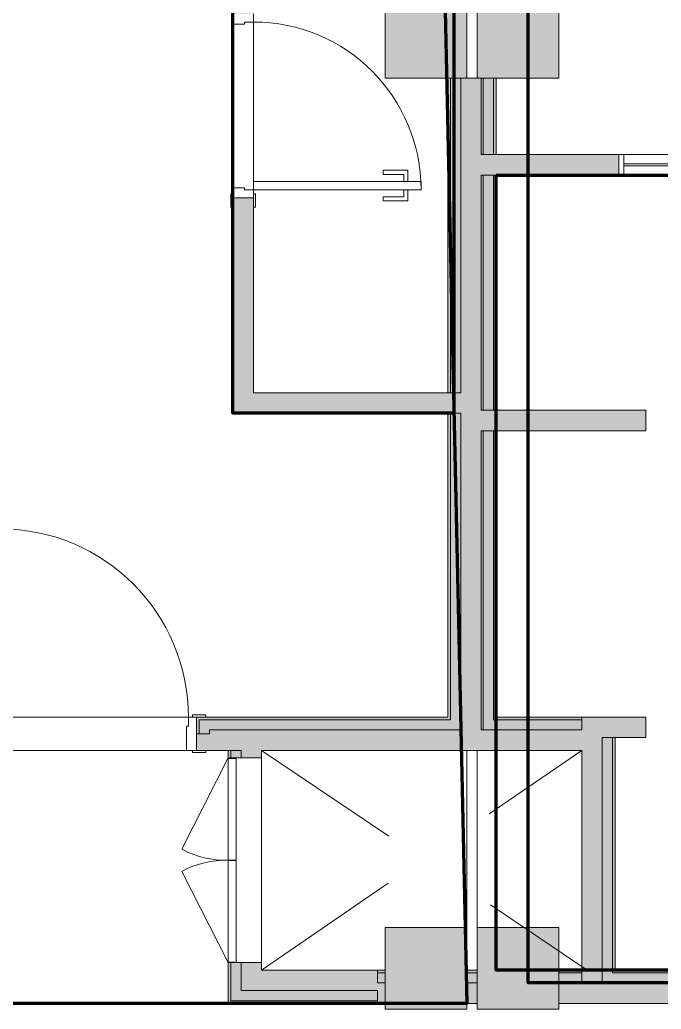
# Model space of a CAD drawing. Header units: metres. Extents: x -227.9 to -140, y 38 to 92.1.
# Drawn here: x -208.509 to -205.374, y 78.286 to 83.124 of the extents above; entities that cross this region are included whole.
import ezdxf

# ---------------------------------------------------------------- set-up
doc = ezdxf.new("R2010")
doc.units = ezdxf.units.M
doc.linetypes.add('JIS_02_0.7', pattern=[1.35, 0.75, -0.6])
doc.layers.add('A-DETL', color=94, linetype='Continuous', lineweight=5, true_color=0x00a600)
doc.layers.add('A-DETL-MBND', color=9, linetype='Continuous', lineweight=5, true_color=0xc0c0c0)
for name, color, linetype, lineweight in [('A-DOOR', 7, 'Continuous', 5), ('A-GLAZ', 7, 'Continuous', 5), ('A-WALL', 7, 'Continuous', 5), ('A-WALL-PATT', 7, 'Continuous', 13), ('I-WALL', 7, 'Continuous', 5), ('S-COLS', 7, 'Continuous', 5)]:
    doc.layers.add(name, color=color, linetype=linetype, lineweight=lineweight)
doc.layers.add('Chambre', color=40, linetype='Continuous')
doc.layers.add('SDB', color=230, linetype='Continuous')

msp = doc.modelspace()

# ---------------------------------------------------------------- hatches: boundary and pattern name
at = {"layer": 'A-WALL-PATT', "lineweight": 5, "true_color": 0xaaaaaa}
h = msp.add_hatch(color=253, dxfattribs=at)
h.paths.add_polyline_path([(-206.2435, 79.6517), (-206.2435, 81.1147), (-206.2535, 81.1147), (-206.2535, 79.6517)])
h.paths.add_polyline_path([(-206.2435, 81.2147), (-206.2435, 82.3647), (-206.2535, 82.3647), (-206.2535, 81.2147)])
h.paths.add_polyline_path([(-206.2535, 82.4647), (-206.2435, 82.4647), (-206.2435, 82.8385), (-206.2535, 82.8385)])
at = {"layer": 'I-WALL', "true_color": 0xaaaaaa}
h = msp.add_hatch(color=253, dxfattribs=at)
h.paths.add_polyline_path([(-207.3668, 81.1998), (-207.3668, 82.2529), (-207.4668, 82.2529), (-207.4668, 81.1998), (-207.4168, 81.1998)])
h.paths.add_polyline_path([(-207.4668, 83.1529), (-207.3668, 83.1529), (-207.3668, 83.9979), (-207.4668, 83.9979), (-207.4668, 83.1979)])
h = msp.add_hatch(color=253, dxfattribs=at)
h.paths.add_polyline_path([(-206.4165, 79.7147), (-206.4035, 79.7147), (-206.4035, 81.1998), (-206.4165, 81.1998), (-206.4165, 79.9311)])
h.paths.add_polyline_path([(-206.4165, 81.2998), (-206.4035, 81.2998), (-206.4035, 82.8385), (-206.4165, 82.8385), (-206.4165, 82.0743)])
h = msp.add_hatch(color=253, dxfattribs=at)
h.paths.add_polyline_path([(-206.4035, 79.7017), (-206.3535, 79.7017), (-206.3535, 81.1998), (-206.4035, 81.1998), (-206.4035, 79.7147)])
h.paths.add_polyline_path([(-206.3535, 81.2998), (-206.3535, 82.8385), (-206.4035, 82.8385), (-206.4035, 81.2998)])
for points in [[(-206.2747, 79.6517), (-206.2535, 79.6517), (-206.2535, 82.8385), (-206.3535, 82.8385), (-206.3535, 79.6517)], [(-206.1805, 82.3647), (-205.5805, 82.3647), (-205.5805, 82.4647), (-206.2535, 82.4647), (-206.2535, 82.3647), (-206.1935, 82.3647)], [(-206.4035, 81.1998), (-206.3535, 81.1998), (-206.3535, 81.2998), (-207.3668, 81.2998), (-207.3668, 81.1998), (-206.4165, 81.1998)], [(-205.4485, 81.1147), (-205.4485, 81.2147), (-206.2535, 81.2147), (-206.2535, 81.1147), (-205.4524, 81.1147)], [(-205.4494, 79.6147), (-205.4494, 79.7147), (-205.7618, 79.7147), (-205.7618, 79.6147), (-205.4524, 79.6147)], [(-205.7618, 78.4147), (-205.6618, 78.4147), (-205.6618, 79.6147), (-205.7618, 79.6147), (-205.7618, 78.4647)], [(-205.6118, 78.4647), (-205.6118, 79.6147), (-205.6618, 79.6147), (-205.6618, 78.4647)], [(-205.5988, 78.4777), (-205.5988, 79.6147), (-205.6118, 79.6147), (-205.6118, 78.4777)], [(-206.7598, 78.3777), (-206.7598, 78.4777), (-207.3273, 78.4777), (-207.3273, 78.3777), (-207.0969, 78.3777)], [(-206.7598, 78.3277), (-206.7598, 78.3777), (-207.4273, 78.3777), (-207.4273, 78.3277), (-207.0969, 78.3277)], [(-206.7598, 78.3147), (-206.7598, 78.3277), (-207.4773, 78.3277), (-207.4773, 78.3147), (-207.0969, 78.3147)]]:
    msp.add_hatch(color=253, dxfattribs=at).paths.add_polyline_path(points)
h = msp.add_hatch(color=253, dxfattribs=at)
h.paths.add_polyline_path([(-206.2435, 79.7017), (-206.1935, 79.7017), (-206.1935, 81.1147), (-206.2435, 81.1147), (-206.2435, 79.7147)])
h.paths.add_polyline_path([(-206.2435, 81.2147), (-206.1935, 81.2147), (-206.1935, 82.3647), (-206.2435, 82.3647), (-206.2435, 82.0743)])
h.paths.add_polyline_path([(-206.1935, 82.4647), (-206.1935, 82.8385), (-206.2435, 82.8385), (-206.2435, 82.4647)])
h = msp.add_hatch(color=253, dxfattribs=at)
h.paths.add_polyline_path([(-206.1805, 79.7147), (-206.1805, 81.1147), (-206.1935, 81.1147), (-206.1935, 79.7147)])
h.paths.add_polyline_path([(-206.1805, 81.2147), (-206.1805, 82.3647), (-206.1935, 82.3647), (-206.1935, 81.2147)])
h.paths.add_polyline_path([(-206.1805, 82.4647), (-206.1805, 82.8385), (-206.1935, 82.8385), (-206.1935, 82.4647)])
h = msp.add_hatch(color=253, dxfattribs=at)
h.paths.add_polyline_path([(-207.6314, 79.6332), (-207.6314, 79.7017), (-206.4035, 79.7017), (-206.4035, 79.7147), (-207.6444, 79.7147), (-207.6444, 79.6332)])
h.paths.add_polyline_path([(-208.6574, 79.6332), (-208.6444, 79.6332), (-208.6444, 79.7147), (-208.6894, 79.7147), (-208.6894, 79.7017), (-208.6574, 79.7017), (-208.6574, 79.6708)])
h.paths.add_polyline_path([(-206.1935, 79.7017), (-205.7618, 79.7017), (-205.7618, 79.7147), (-206.1935, 79.7147)])
h = msp.add_hatch(color=253, dxfattribs=at)
h.paths.add_polyline_path([(-208.6574, 79.6332), (-208.6574, 79.7017), (-208.6894, 79.7017), (-208.6894, 79.6332)])
h.paths.add_polyline_path([(-207.5814, 79.6332), (-207.5814, 79.6517), (-206.3535, 79.6517), (-206.3535, 79.7017), (-207.6314, 79.7017), (-207.6314, 79.6332)])
h.paths.add_polyline_path([(-205.7618, 79.6517), (-205.7618, 79.7017), (-206.2435, 79.7017), (-206.2435, 79.6517)])
h = msp.add_hatch(color=253, dxfattribs=at)
h.paths.add_polyline_path([(-207.0969, 79.5517), (-205.7618, 79.5517), (-205.7618, 79.6517), (-207.5814, 79.6517), (-207.5814, 79.6332), (-207.6444, 79.6332), (-207.6444, 79.5517), (-207.3273, 79.5517)])
h.paths.add_polyline_path([(-208.6894, 79.5517), (-208.6444, 79.5517), (-208.6444, 79.6332), (-208.6894, 79.6332)])
h = msp.add_hatch(color=253, dxfattribs=at)
h.paths.add_polyline_path([(-207.4773, 78.3147), (-207.4773, 78.5147), (-207.4903, 78.5147), (-207.4903, 78.3147)])
h.paths.add_polyline_path([(-207.4903, 79.5147), (-207.4773, 79.5147), (-207.4773, 79.5517), (-207.4903, 79.5517)])
h = msp.add_hatch(color=253, dxfattribs=at)
h.paths.add_polyline_path([(-207.4273, 78.3277), (-207.4273, 78.5147), (-207.4773, 78.5147), (-207.4773, 78.3277)])
h.paths.add_polyline_path([(-207.4773, 79.5147), (-207.4273, 79.5147), (-207.4273, 79.5517), (-207.4773, 79.5517)])
h = msp.add_hatch(color=253, dxfattribs=at)
h.paths.add_polyline_path([(-207.4273, 78.3777), (-207.3273, 78.3777), (-207.3273, 78.5147), (-207.4273, 78.5147)])
h.paths.add_polyline_path([(-207.4273, 79.5147), (-207.3273, 79.5147), (-207.3273, 79.5517), (-207.4273, 79.5517)])
h = msp.add_hatch(color=253, dxfattribs=at)
h.paths.add_polyline_path([(-171.3521, 78.3962), (-171.3391, 78.3962), (-171.3391, 78.4647), (-170.1521, 78.4647), (-170.1521, 78.4777), (-171.3521, 78.4777), (-171.3521, 78.4338)])
h.paths.add_polyline_path([(-172.3651, 78.3962), (-172.3521, 78.3962), (-172.3521, 78.4777), (-172.4049, 78.4777), (-172.4049, 78.4647), (-172.3651, 78.4647), (-172.3651, 78.4338)])
h.paths.add_polyline_path([(-185.8691, 78.3962), (-185.8561, 78.3962), (-185.8561, 78.4647), (-184.2821, 78.4647), (-184.2821, 78.3962), (-184.2691, 78.3962), (-184.2691, 78.4777), (-185.8691, 78.4777), (-185.8691, 78.4338)])
h.paths.add_polyline_path([(-178.3691, 78.3962), (-178.3691, 78.4777), (-178.4262, 78.4777), (-178.4262, 78.4647), (-178.3821, 78.4647), (-178.3821, 78.3962)])
h.paths.add_polyline_path([(-183.2561, 78.3962), (-183.2561, 78.4647), (-183.2022, 78.4647), (-183.2022, 78.4777), (-183.2691, 78.4777), (-183.2691, 78.3962)])
h.paths.add_polyline_path([(-177.3691, 78.3962), (-177.3561, 78.3962), (-177.3561, 78.4647), (-176.6741, 78.4647), (-176.6741, 78.4777), (-177.3691, 78.4777), (-177.3691, 78.4338)])
h.paths.add_polyline_path([(-186.8691, 78.3962), (-186.8691, 78.4777), (-186.9314, 78.4777), (-186.9314, 78.4647), (-186.8821, 78.4647), (-186.8821, 78.3962)])
h.paths.add_polyline_path([(-195.3691, 78.3962), (-195.3691, 78.4777), (-195.4314, 78.4777), (-195.4314, 78.4647), (-195.3821, 78.4647), (-195.3821, 78.3962)])
h.paths.add_polyline_path([(-191.7691, 78.3962), (-191.7561, 78.3962), (-191.7561, 78.4647), (-191.7074, 78.4647), (-191.7074, 78.4777), (-191.7691, 78.4777), (-191.7691, 78.4338)])
h.paths.add_polyline_path([(-192.7821, 78.3962), (-192.7691, 78.3962), (-192.7691, 78.4777), (-194.3691, 78.4777), (-194.3691, 78.3962), (-194.3561, 78.3962), (-194.3561, 78.4647), (-192.7821, 78.4647), (-192.7821, 78.4338)])
h.paths.add_polyline_path([(-203.8671, 78.3962), (-203.8671, 78.4777), (-203.9305, 78.4777), (-203.9305, 78.4647), (-203.8801, 78.4647), (-203.8801, 78.3962)])
h.paths.add_polyline_path([(-201.2711, 78.3962), (-201.2711, 78.4777), (-202.8671, 78.4777), (-202.8671, 78.3962), (-202.8541, 78.3962), (-202.8541, 78.4647), (-201.2841, 78.4647), (-201.2841, 78.3962)])
h.paths.add_polyline_path([(-200.2581, 78.3962), (-200.2581, 78.4647), (-200.2074, 78.4647), (-200.2074, 78.4777), (-200.2711, 78.4777), (-200.2711, 78.3962)])
h.paths.add_polyline_path([(-172.5611, 78.4647), (-172.5049, 78.4647), (-172.5049, 78.4777), (-173.8554, 78.4777), (-173.8554, 78.4647)])
h.paths.add_polyline_path([(-173.9554, 78.4647), (-173.9554, 78.4777), (-174.8341, 78.4777), (-174.8341, 78.4647), (-174.2056, 78.4647)])
h.paths.add_polyline_path([(-176.4641, 78.4647), (-176.2585, 78.4647), (-176.2585, 78.4777), (-176.4641, 78.4777)])
h.paths.add_polyline_path([(-175.2585, 78.4647), (-174.9841, 78.4647), (-174.9841, 78.4777), (-175.2585, 78.4777)])
h.paths.add_polyline_path([(-181.3171, 78.4647), (-181.3171, 78.4777), (-181.5014, 78.4777), (-181.5014, 78.4647)])
h.paths.add_polyline_path([(-178.5762, 78.4647), (-178.5762, 78.4777), (-179.9829, 78.4777), (-179.9829, 78.4647), (-179.1393, 78.4647)])
h.paths.add_polyline_path([(-182.4285, 78.4647), (-181.6514, 78.4647), (-181.6514, 78.4777), (-183.0522, 78.4777), (-183.0522, 78.4647)])
h.paths.add_polyline_path([(-180.1329, 78.4647), (-180.1329, 78.4777), (-180.3171, 78.4777), (-180.3171, 78.4647)])
h.paths.add_polyline_path([(-187.0814, 78.4647), (-187.0814, 78.4777), (-188.4874, 78.4777), (-188.4874, 78.4647), (-187.3622, 78.4647)])
h.paths.add_polyline_path([(-188.6374, 78.4647), (-188.6374, 78.4777), (-188.8219, 78.4777), (-188.8219, 78.4647)])
h.paths.add_polyline_path([(-189.8219, 78.4647), (-189.8219, 78.4777), (-190.0064, 78.4777), (-190.0064, 78.4647)])
h.paths.add_polyline_path([(-191.5574, 78.4647), (-190.1564, 78.4647), (-190.1564, 78.4777), (-191.5574, 78.4777)])
h.paths.add_polyline_path([(-198.506, 78.4647), (-198.3192, 78.4647), (-198.3192, 78.4777), (-198.506, 78.4777)])
h.paths.add_polyline_path([(-197.1324, 78.4647), (-197.1324, 78.4777), (-197.3192, 78.4777), (-197.3192, 78.4647), (-197.2295, 78.4647)])
h.paths.add_polyline_path([(-198.656, 78.4647), (-198.656, 78.4777), (-200.0574, 78.4777), (-200.0574, 78.4647), (-198.8741, 78.4647)])
h.paths.add_polyline_path([(-196.9824, 78.4647), (-195.5814, 78.4647), (-195.5814, 78.4777), (-196.9824, 78.4777)])
h.paths.add_polyline_path([(-204.0805, 78.4647), (-204.0805, 78.4777), (-205.6118, 78.4777), (-205.6118, 78.4647), (-204.6301, 78.4647)])
h.paths.add_polyline_path([(-205.8735, 78.4647), (-205.7618, 78.4647), (-205.7618, 78.4777), (-205.8735, 78.4777), (-205.8735, 78.4762)])
h.paths.add_polyline_path([(-206.2747, 78.4647), (-206.2735, 78.4647), (-206.2747, 78.4777), (-206.3235, 78.4777), (-206.3235, 78.4647)])
h.paths.add_polyline_path([(-206.7598, 78.4647), (-206.7235, 78.4651), (-206.7235, 78.4777), (-206.7598, 78.4777)])
h = msp.add_hatch(color=253, dxfattribs=at)
h.paths.add_polyline_path([(-172.3651, 78.3962), (-172.3651, 78.4647), (-172.4049, 78.4647), (-172.4049, 78.3962)])
h.paths.add_polyline_path([(-171.3391, 78.3962), (-171.2891, 78.3962), (-171.2891, 78.4147), (-170.1391, 78.4147), (-170.1391, 78.4647), (-171.3391, 78.4647)])
h.paths.add_polyline_path([(-183.2061, 78.3962), (-183.2061, 78.4147), (-183.2022, 78.4147), (-183.2022, 78.4647), (-183.2561, 78.4647), (-183.2561, 78.3962)])
h.paths.add_polyline_path([(-185.8561, 78.3962), (-185.8061, 78.3962), (-185.8061, 78.4147), (-184.3321, 78.4147), (-184.3321, 78.3962), (-184.2821, 78.3962), (-184.2821, 78.4647), (-185.8561, 78.4647)])
h.paths.add_polyline_path([(-178.4262, 78.3962), (-178.3821, 78.3962), (-178.3821, 78.4647), (-178.4262, 78.4647), (-178.4262, 78.4147)])
h.paths.add_polyline_path([(-177.3061, 78.3962), (-177.3061, 78.4147), (-176.6241, 78.4147), (-176.6241, 78.4647), (-177.3561, 78.4647), (-177.3561, 78.3962)])
h.paths.add_polyline_path([(-186.9314, 78.3962), (-186.8821, 78.3962), (-186.8821, 78.4647), (-186.9314, 78.4647), (-186.9314, 78.4147)])
h.paths.add_polyline_path([(-191.7561, 78.3962), (-191.7074, 78.3962), (-191.7074, 78.4647), (-191.7561, 78.4647)])
h.paths.add_polyline_path([(-195.3821, 78.3962), (-195.3821, 78.4647), (-195.4314, 78.4647), (-195.4314, 78.3962)])
h.paths.add_polyline_path([(-194.3561, 78.3962), (-194.3061, 78.3962), (-194.3061, 78.4147), (-192.8321, 78.4147), (-192.8321, 78.3962), (-192.7821, 78.3962), (-192.7821, 78.4647), (-194.3561, 78.4647)])
h.paths.add_polyline_path([(-200.2581, 78.3962), (-200.2081, 78.3962), (-200.2074, 78.4647), (-200.2581, 78.4647)])
h.paths.add_polyline_path([(-203.8801, 78.3962), (-203.8801, 78.4647), (-203.9305, 78.4647), (-203.9301, 78.3962)])
h.paths.add_polyline_path([(-202.8541, 78.3962), (-202.8041, 78.3962), (-202.8041, 78.4147), (-201.3341, 78.4147), (-201.3341, 78.3962), (-201.2841, 78.3962), (-201.2841, 78.4647), (-202.8541, 78.4647)])
h.paths.add_polyline_path([(-172.5611, 78.4147), (-172.5049, 78.4147), (-172.5049, 78.4647), (-173.8554, 78.4647), (-173.8554, 78.4147)])
h.paths.add_polyline_path([(-173.9554, 78.4147), (-173.9554, 78.4647), (-174.8841, 78.4647), (-174.8841, 78.4147), (-174.2056, 78.4147)])
h.paths.add_polyline_path([(-176.5141, 78.4147), (-176.2585, 78.4147), (-176.2585, 78.4647), (-176.5141, 78.4647)])
h.paths.add_polyline_path([(-174.9841, 78.4147), (-174.9841, 78.4647), (-175.2585, 78.4647), (-175.2585, 78.4147)])
h.paths.add_polyline_path([(-183.0522, 78.4147), (-181.6014, 78.4147), (-181.6014, 78.4647), (-183.0522, 78.4647)])
h.paths.add_polyline_path([(-181.3171, 78.4147), (-181.3171, 78.4647), (-181.5014, 78.4647), (-181.5014, 78.4147)])
h.paths.add_polyline_path([(-178.5762, 78.4147), (-178.5762, 78.4647), (-180.0329, 78.4647), (-180.0329, 78.4147), (-179.1393, 78.4147)])
h.paths.add_polyline_path([(-180.3171, 78.4147), (-180.1329, 78.4147), (-180.1329, 78.4647), (-180.3171, 78.4647)])
h.paths.add_polyline_path([(-188.5374, 78.4147), (-187.0814, 78.4147), (-187.0814, 78.4647), (-188.5374, 78.4647)])
h.paths.add_polyline_path([(-188.8219, 78.4147), (-188.6374, 78.4147), (-188.6374, 78.4647), (-188.8219, 78.4647)])
h.paths.add_polyline_path([(-191.5574, 78.4147), (-190.1064, 78.4147), (-190.1064, 78.4647), (-191.5574, 78.4647)])
h.paths.add_polyline_path([(-189.8219, 78.4147), (-189.8219, 78.4647), (-190.0064, 78.4647), (-190.0064, 78.4147)])
h.paths.add_polyline_path([(-197.1324, 78.4147), (-197.1324, 78.4647), (-197.3192, 78.4647), (-197.3192, 78.4147), (-197.2295, 78.4147)])
h.paths.add_polyline_path([(-198.606, 78.4147), (-198.606, 78.4647), (-200.0574, 78.4647), (-200.0574, 78.4147), (-198.8741, 78.4147)])
h.paths.add_polyline_path([(-198.506, 78.4147), (-198.3192, 78.4147), (-198.3192, 78.4647), (-198.506, 78.4647)])
h.paths.add_polyline_path([(-195.5814, 78.4147), (-195.5814, 78.4647), (-197.0324, 78.4647), (-197.0324, 78.4147), (-195.585, 78.4147)])
h.paths.add_polyline_path([(-204.0805, 78.4147), (-204.0805, 78.4647), (-205.6618, 78.4647), (-205.6618, 78.4147), (-204.6301, 78.4147)])
h.paths.add_polyline_path([(-206.7598, 78.4147), (-206.7235, 78.4147), (-206.7235, 78.4647), (-206.7598, 78.4647)])
h.paths.add_polyline_path([(-205.7618, 78.4147), (-205.7618, 78.4647), (-205.8735, 78.4647), (-205.8735, 78.4147)])
h.paths.add_polyline_path([(-206.3235, 78.4147), (-206.2735, 78.4147), (-206.2747, 78.4647), (-206.3235, 78.4647), (-206.3235, 78.4365)])
h = msp.add_hatch(color=253, dxfattribs=at)
h.paths.add_polyline_path([(-170.1521, 78.3147), (-170.0891, 78.3147), (-170.0891, 78.4147), (-171.2891, 78.4147), (-171.2891, 78.3962), (-171.3521, 78.3962), (-171.3521, 78.3147), (-170.9165, 78.3147)])
h.paths.add_polyline_path([(-172.5611, 78.3147), (-172.3521, 78.3147), (-172.3521, 78.3962), (-172.4151, 78.3962), (-172.4151, 78.4147), (-175.2585, 78.4147), (-175.2585, 78.3147), (-174.2056, 78.3147)])
h.paths.add_polyline_path([(-177.3241, 78.3147), (-176.2585, 78.3147), (-176.2585, 78.4147), (-177.3061, 78.4147), (-177.3061, 78.3962), (-177.3691, 78.3962), (-177.3691, 78.3147)])
h.paths.add_polyline_path([(-183.2691, 78.3147), (-181.3171, 78.3147), (-181.3171, 78.4147), (-183.2061, 78.4147), (-183.2061, 78.3962), (-183.2691, 78.3962)])
h.paths.add_polyline_path([(-179.4991, 78.3147), (-178.3691, 78.3147), (-178.3691, 78.3962), (-178.4321, 78.3962), (-178.4321, 78.4147), (-180.3171, 78.4147), (-180.3171, 78.3147), (-179.9616, 78.3147)])
h.paths.add_polyline_path([(-188.8219, 78.3147), (-186.8691, 78.3147), (-186.8691, 78.3962), (-186.9321, 78.3962), (-186.9321, 78.4147), (-188.8219, 78.4147), (-188.8219, 78.3962)])
h.paths.add_polyline_path([(-185.8241, 78.3147), (-184.2691, 78.3147), (-184.2691, 78.3962), (-184.3321, 78.3962), (-184.3321, 78.4147), (-185.8061, 78.4147), (-185.8061, 78.3962), (-185.8691, 78.3962), (-185.8691, 78.3147)])
h.paths.add_polyline_path([(-190.6513, 78.3147), (-189.8219, 78.3147), (-189.8219, 78.4147), (-191.7061, 78.4147), (-191.7061, 78.3962), (-191.7691, 78.3962), (-191.7691, 78.3147), (-191.7241, 78.3147)])
h.paths.add_polyline_path([(-192.8141, 78.3147), (-192.7691, 78.3147), (-192.7691, 78.3962), (-192.8321, 78.3962), (-192.8321, 78.4147), (-194.3061, 78.4147), (-194.3061, 78.3962), (-194.3691, 78.3962), (-194.3691, 78.3147), (-193.1181, 78.3147)])
h.paths.add_polyline_path([(-198.3192, 78.3147), (-198.3192, 78.4147), (-200.2081, 78.4147), (-200.2081, 78.3962), (-200.2711, 78.3962), (-200.2711, 78.3147), (-198.8741, 78.3147)])
h.paths.add_polyline_path([(-195.3691, 78.3147), (-195.3691, 78.3962), (-195.4321, 78.3962), (-195.4321, 78.4147), (-197.3192, 78.4147), (-197.3192, 78.3147), (-195.4141, 78.3147)])
h.paths.add_polyline_path([(-203.9121, 78.3147), (-203.8671, 78.3147), (-203.8671, 78.3962), (-203.9301, 78.3962), (-203.9305, 78.4147), (-205.8735, 78.4147), (-205.8735, 78.3147), (-204.6301, 78.3147)])
h.paths.add_polyline_path([(-201.2711, 78.3147), (-201.2711, 78.3962), (-201.3341, 78.3962), (-201.3341, 78.4147), (-202.8041, 78.4147), (-202.8041, 78.3962), (-202.8671, 78.3962), (-202.8671, 78.3147), (-201.3161, 78.3147)])
h.paths.add_polyline_path([(-206.2735, 78.3147), (-206.2747, 78.4147), (-206.3235, 78.4147), (-206.3235, 78.3147), (-206.2747, 78.3147)])
h.paths.add_polyline_path([(-206.7235, 78.3147), (-206.7235, 78.4147), (-206.7598, 78.4147), (-206.7598, 78.3147)])
at = {"layer": 'S-COLS', "true_color": 0x808080}
for points in [[(-206.7235, 82.8385), (-206.3235, 82.8385), (-206.3235, 83.2385), (-206.7235, 83.2385), (-206.7235, 83.1459)], [(-205.8735, 82.8385), (-205.8735, 83.2385), (-206.2735, 83.2385), (-206.2735, 82.8385)]]:
    msp.add_hatch(color=8, dxfattribs=at).paths.add_polyline_path(points)
at = {"layer": 'S-COLS', "lineweight": 9, "true_color": 0x808080}
for points in [[(-206.3235, 78.2862), (-206.3235, 78.6862), (-206.7235, 78.6862), (-206.7235, 78.2862), (-206.6177, 78.2862)], [(-205.8735, 78.2862), (-205.8735, 78.6862), (-206.2735, 78.6862), (-206.2735, 78.2862)]]:
    msp.add_hatch(color=8, dxfattribs=at).paths.add_polyline_path(points)

# ---------------------------------------------------------------- linework, layer by layer
at = {"layer": 'A-DETL', "color": 7, "linetype": 'JIS_02_0.7'}
for p, q in [((-207.3273, 78.4777), (-205.7618, 79.5517)), ((-207.3273, 79.5517), (-205.735, 78.4777))]:
    msp.add_line(p, q, dxfattribs=at)
at = {"layer": 'A-DETL-MBND', "lineweight": 9}
for p, q in [((-206.3235, 79.5517), (-206.3235, 78.6862)), ((-206.2735, 78.6862), (-206.2735, 79.5517))]:
    msp.add_line(p, q, dxfattribs=at)
at = {"layer": 'A-DOOR', "color": 9, "true_color": 0xc0c0c0}
for p, q in [((-207.4668, 83.1529), (-207.4668, 83.1029)), ((-207.4107, 83.1029), (-207.4107, 83.1129)), ((-207.4107, 83.1129), (-207.3668, 83.1129)), ((-207.3668, 83.1129), (-207.3668, 83.1529)), ((-207.4668, 83.1029), (-207.4107, 83.1029)), ((-207.4107, 82.3029), (-207.4668, 82.3029)), ((-207.4668, 82.3029), (-207.4668, 82.2529)), ((-207.4107, 82.2929), (-207.4107, 82.3029)), ((-207.3668, 82.2929), (-207.4107, 82.2929)), ((-207.3668, 82.2529), (-207.3668, 82.2929)), ((-207.4668, 82.2729), (-207.4768, 82.2729)), ((-207.4768, 82.2729), (-207.4768, 82.2079)), ((-207.4668, 82.2079), (-207.4668, 82.2729)), ((-207.4668, 82.2529), (-207.3668, 82.2529)), ((-207.3568, 82.2729), (-207.3668, 82.2729)), ((-207.3668, 82.2729), (-207.3668, 82.2079)), ((-207.3568, 82.2079), (-207.3568, 82.2729)), ((-207.4768, 82.2079), (-207.4668, 82.2079)), ((-207.3668, 82.2079), (-207.3568, 82.2079)), ((-207.6644, 79.7247), (-207.5994, 79.7247)), ((-207.6644, 79.7147), (-207.6644, 79.7247)), ((-207.5994, 79.7247), (-207.5994, 79.7147)), ((-207.6844, 79.7147), (-207.6444, 79.7147)), ((-207.6844, 79.6708), (-207.6844, 79.7147)), ((-207.5994, 79.7147), (-207.6644, 79.7147)), ((-207.6444, 79.7147), (-207.6444, 79.5517)), ((-207.6944, 79.6708), (-207.6844, 79.6708)), ((-207.6944, 79.5517), (-207.6944, 79.6708)), ((-207.6444, 79.5517), (-207.6944, 79.5517)), ((-207.6644, 79.5517), (-207.5994, 79.5517)), ((-207.6644, 79.5417), (-207.6644, 79.5517)), ((-207.5994, 79.5417), (-207.6644, 79.5417)), ((-207.5994, 79.5517), (-207.5994, 79.5417)), ((-207.4903, 79.5147), (-207.7173, 79.0692)), ((-207.4903, 78.5147), (-207.7173, 78.9602))]:
    msp.add_line(p, q, dxfattribs=at)
at = {"layer": 'A-DOOR'}
for p, q in [((-206.6118, 82.3879), (-206.7318, 82.3879)), ((-206.7318, 82.3879), (-206.7318, 82.3679)), ((-206.6118, 82.3329), (-206.6118, 82.3879)), ((-206.7318, 82.3679), (-206.6318, 82.3679)), ((-206.6318, 82.3679), (-206.6318, 82.3329)), ((-206.5468, 82.3329), (-207.3668, 82.3329)), ((-207.3668, 82.3329), (-207.3668, 82.2929)), ((-207.3668, 82.2929), (-206.5468, 82.2929)), ((-206.6318, 82.3329), (-206.6118, 82.3329)), ((-206.6118, 82.2929), (-206.6318, 82.2929)), ((-206.6318, 82.2929), (-206.6318, 82.2579)), ((-206.6118, 82.2379), (-206.6118, 82.2929)), ((-206.5468, 82.2929), (-206.5468, 82.3329)), ((-206.6318, 82.2579), (-206.7318, 82.2579)), ((-206.7318, 82.2579), (-206.7318, 82.2379)), ((-206.7318, 82.2379), (-206.6118, 82.2379))]:
    msp.add_line(p, q, dxfattribs=at)
at = {"layer": 'A-DOOR', "color": 9, "lineweight": 9, "true_color": 0xc0c0c0}
for p, q in [((-207.4503, 79.5127), (-207.4903, 79.5127)), ((-207.4903, 79.5127), (-207.4903, 79.0157)), ((-207.4503, 79.0157), (-207.4503, 79.5127)), ((-207.4903, 79.0157), (-207.4503, 79.0157)), ((-207.4503, 79.0137), (-207.4903, 79.0137)), ((-207.4903, 79.0137), (-207.4903, 78.5167)), ((-207.4503, 78.5167), (-207.4503, 79.0137)), ((-207.4903, 78.5167), (-207.4503, 78.5167))]:
    msp.add_line(p, q, dxfattribs=at)
at = {"layer": 'A-DOOR'}
for centre, radius in [((-207.3668, 82.2929), 0.82), ((-208.6044, 79.7147), 0.92)]:
    msp.add_arc(centre, radius, 0, 90, dxfattribs=at)
at = {"layer": 'A-DOOR', "color": 9, "true_color": 0xc0c0c0}
for centre, start, end in [((-207.5012, 79.4691), 241.6205, 271.3795), ((-207.5012, 78.5602), 88.6205, 118.3795)]:
    msp.add_arc(centre, 0.4546, start, end, dxfattribs=at)
at = {"layer": 'A-GLAZ', "lineweight": 13}
for p, q in [((-205.5555, 82.4647), (-205.5805, 82.4647)), ((-205.5805, 82.4647), (-205.5805, 82.3647)), ((-205.5555, 82.3647), (-205.5555, 82.4647)), ((-204.1055, 82.4197), (-205.5555, 82.4197)), ((-205.5555, 82.4197), (-205.5555, 82.4097)), ((-205.5555, 82.4097), (-204.1055, 82.4097)), ((-205.5805, 82.3647), (-205.5555, 82.3647))]:
    msp.add_line(p, q, dxfattribs=at)
at = {"layer": 'A-GLAZ'}
for p, q in [((-205.5555, 82.4647), (-204.1055, 82.4647)), ((-204.1055, 82.3647), (-205.5555, 82.3647))]:
    msp.add_line(p, q, dxfattribs=at)
at = {"layer": 'A-WALL'}
for p, q in [((-206.4035, 81.2998), (-206.4035, 82.8385)), ((-206.3535, 81.2998), (-206.3535, 82.8385)), ((-206.2535, 82.4647), (-206.2535, 82.8385)), ((-206.2435, 82.4647), (-206.2435, 82.8385)), ((-206.1935, 82.4647), (-206.1935, 82.8385)), ((-206.1805, 82.4647), (-206.2535, 82.4647)), ((-206.2535, 81.2147), (-206.2535, 82.3647)), ((-206.1805, 82.3647), (-206.2535, 82.3647)), ((-206.2435, 81.2147), (-206.2435, 82.3647)), ((-206.1935, 81.2147), (-206.1935, 82.3647)), ((-206.3535, 81.2998), (-206.4165, 81.2998)), ((-206.3535, 81.1998), (-206.4165, 81.1998)), ((-206.4035, 79.7017), (-206.4035, 81.1998)), ((-206.3535, 79.6517), (-206.3535, 81.1998)), ((-206.1805, 81.2147), (-206.2535, 81.2147)), ((-206.2535, 79.6517), (-206.2535, 81.1147)), ((-206.1805, 81.1147), (-206.2535, 81.1147)), ((-206.2435, 79.6517), (-206.2435, 81.1147)), ((-206.1935, 79.7017), (-206.1935, 81.1147)), ((-207.6314, 79.7017), (-207.6314, 79.6332)), ((-206.4035, 79.7017), (-207.6314, 79.7017)), ((-205.7618, 79.7017), (-206.1935, 79.7017)), ((-205.7618, 79.6517), (-205.7618, 79.7147)), ((-207.6444, 79.6332), (-207.5814, 79.6332)), ((-207.5814, 79.6517), (-207.5814, 79.6332)), ((-206.3535, 79.6517), (-207.5814, 79.6517)), ((-205.7618, 79.6517), (-206.2535, 79.6517)), ((-205.5988, 79.6147), (-205.6618, 79.6147)), ((-205.6618, 79.6147), (-205.6618, 78.4147)), ((-205.6118, 79.6147), (-205.6118, 78.4647)), ((-207.4273, 79.5517), (-207.4903, 79.5517)), ((-207.4773, 79.5147), (-207.4773, 79.5517)), ((-207.4273, 79.5147), (-207.4273, 79.5517)), ((-207.4773, 78.3277), (-207.4773, 78.5147)), ((-207.4273, 78.3777), (-207.4273, 78.5147)), ((-206.7598, 78.4777), (-206.7598, 78.4147)), ((-205.7618, 78.4777), (-205.7618, 78.4147)), ((-206.7235, 78.4647), (-206.7598, 78.4647)), ((-206.2747, 78.4647), (-206.3235, 78.4647)), ((-205.7618, 78.4647), (-205.8735, 78.4647)), ((-204.0805, 78.4647), (-205.6118, 78.4647)), ((-206.7598, 78.3777), (-207.4273, 78.3777)), ((-206.7235, 78.4147), (-206.7598, 78.4147)), ((-206.7598, 78.3777), (-206.7598, 78.3147)), ((-206.2747, 78.4147), (-206.3235, 78.4147)), ((-205.7618, 78.4147), (-205.8735, 78.4147)), ((-204.0805, 78.4147), (-205.6618, 78.4147)), ((-206.7598, 78.3277), (-207.4773, 78.3277))]:
    msp.add_line(p, q, dxfattribs=at)
at = {"layer": 'Chambre', "lineweight": 140}
msp.add_lwpolyline([(-214.7644, 89.7404), (-206.5735, 89.7404), (-206.3235, 78.3147), (-208.6894, 78.3147), (-208.6894, 83.1146), (-214.7514, 83.1635), (-214.7644, 89.7404)], dxfattribs=at)
msp.add_lwpolyline([(-206.0235, 89.7404), (-202.3191, 89.7404), (-202.3191, 78.4147), (-206.0235, 78.4147)], close=True, dxfattribs=at)
at = {"layer": 'I-WALL'}
for p, q in [((-207.3668, 83.1129), (-207.3668, 82.3329)), ((-207.4668, 82.3029), (-207.4668, 83.1029)), ((-208.5644, 79.7147), (-207.6844, 79.7147)), ((-207.6944, 79.5517), (-208.5944, 79.5517)), ((-207.4903, 79.5127), (-207.4903, 79.5147)), ((-207.3273, 79.5147), (-207.3273, 78.5147)), ((-207.4903, 79.0137), (-207.4903, 79.0157)), ((-207.4903, 78.5147), (-207.4903, 78.5167))]:
    msp.add_line(p, q, dxfattribs=at)
at = {"layer": 'I-WALL', "lineweight": 13}
for p, q in [((-206.4165, 82.8385), (-206.4165, 81.2998)), ((-206.1805, 82.8385), (-206.4165, 82.8385)), ((-206.1805, 82.4647), (-206.1805, 82.8385)), ((-205.5805, 82.4647), (-206.1805, 82.4647)), ((-206.1805, 81.2147), (-206.1805, 82.3647)), ((-206.1805, 82.3647), (-205.5805, 82.3647)), ((-207.4668, 82.2079), (-207.4668, 81.1998)), ((-207.3668, 81.2998), (-207.3668, 82.2079)), ((-206.4165, 81.2998), (-207.3668, 81.2998)), ((-207.4668, 81.1998), (-206.4165, 81.1998)), ((-206.4165, 81.1998), (-206.4165, 79.7147)), ((-205.4485, 81.2147), (-206.1805, 81.2147)), ((-205.4485, 81.1147), (-205.4485, 81.2147)), ((-206.1805, 79.7147), (-206.1805, 81.1147)), ((-206.1805, 81.1147), (-205.4485, 81.1147)), ((-206.4165, 79.7147), (-207.5994, 79.7147)), ((-205.4494, 79.7147), (-206.1805, 79.7147)), ((-205.4494, 79.6147), (-205.4494, 79.7147)), ((-205.5988, 78.4777), (-205.5988, 79.6147)), ((-205.5988, 79.6147), (-205.4494, 79.6147)), ((-207.5994, 79.5517), (-207.4903, 79.5517)), ((-207.4903, 79.5517), (-207.4903, 79.5147)), ((-207.3273, 79.5147), (-207.3273, 79.5517)), ((-207.3273, 79.5517), (-205.7618, 79.5517)), ((-205.7618, 79.5517), (-205.7618, 78.4777)), ((-207.4903, 79.5147), (-207.3273, 79.5147)), ((-207.4903, 78.5147), (-207.4903, 78.3147)), ((-207.3273, 78.5147), (-207.4903, 78.5147)), ((-207.3273, 78.4777), (-207.3273, 78.5147)), ((-206.7235, 78.4777), (-207.3273, 78.4777)), ((-206.2747, 78.4777), (-206.3235, 78.4777)), ((-205.7618, 78.4777), (-205.8735, 78.4777)), ((-204.0805, 78.4777), (-205.5988, 78.4777)), ((-207.4903, 78.3147), (-206.7235, 78.3147)), ((-206.3235, 78.3147), (-206.2747, 78.3147)), ((-205.8735, 78.3147), (-203.9121, 78.3147))]:
    msp.add_line(p, q, dxfattribs=at)
at = {"layer": 'S-COLS', "lineweight": 9}
for p, q in [((-206.7235, 83.2385), (-206.7235, 82.8385)), ((-206.3235, 82.8385), (-206.3235, 83.2385)), ((-206.2735, 83.2385), (-206.2735, 82.8385)), ((-205.8735, 82.8385), (-205.8735, 83.2385)), ((-206.7235, 82.8385), (-206.3235, 82.8385)), ((-206.2735, 82.8385), (-205.8735, 82.8385)), ((-206.7235, 78.6862), (-206.7235, 78.2862)), ((-206.3235, 78.6862), (-206.7235, 78.6862)), ((-206.3235, 78.2862), (-206.3235, 78.6862)), ((-206.2735, 78.6862), (-205.8735, 78.6862)), ((-206.2735, 78.2862), (-206.2735, 78.6862)), ((-205.8735, 78.6862), (-205.8735, 78.2862)), ((-206.7235, 78.2862), (-206.3235, 78.2862)), ((-205.8735, 78.2862), (-206.2735, 78.2862))]:
    msp.add_line(p, q, dxfattribs=at)
at = {"layer": 'SDB', "lineweight": 140}
for points in [[(-207.4668, 84.0979), (-206.3867, 84.0979), (-206.3867, 81.1998), (-207.4668, 81.1998)], [(-206.1805, 82.3647), (-204.0805, 82.3647), (-204.0805, 78.4777), (-206.1805, 78.4777)]]:
    msp.add_lwpolyline(points, close=True, dxfattribs=at)

doc.saveas('drawing.dxf')
